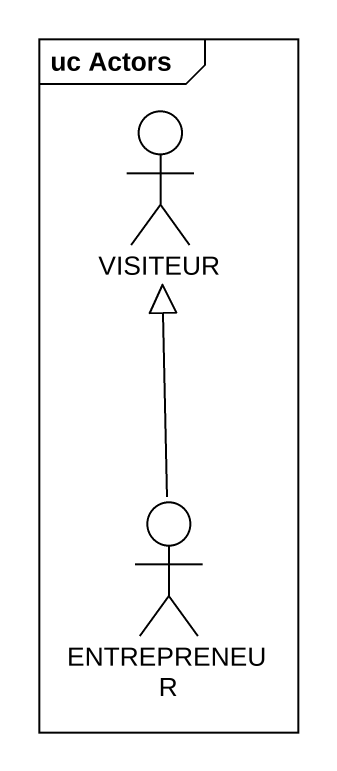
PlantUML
@startuml
mainframe uc Actors
actor VISITEUR
actor ENTREPRENEUR
ENTREPRENEUR -up-|> VISITEUR
@enduml
